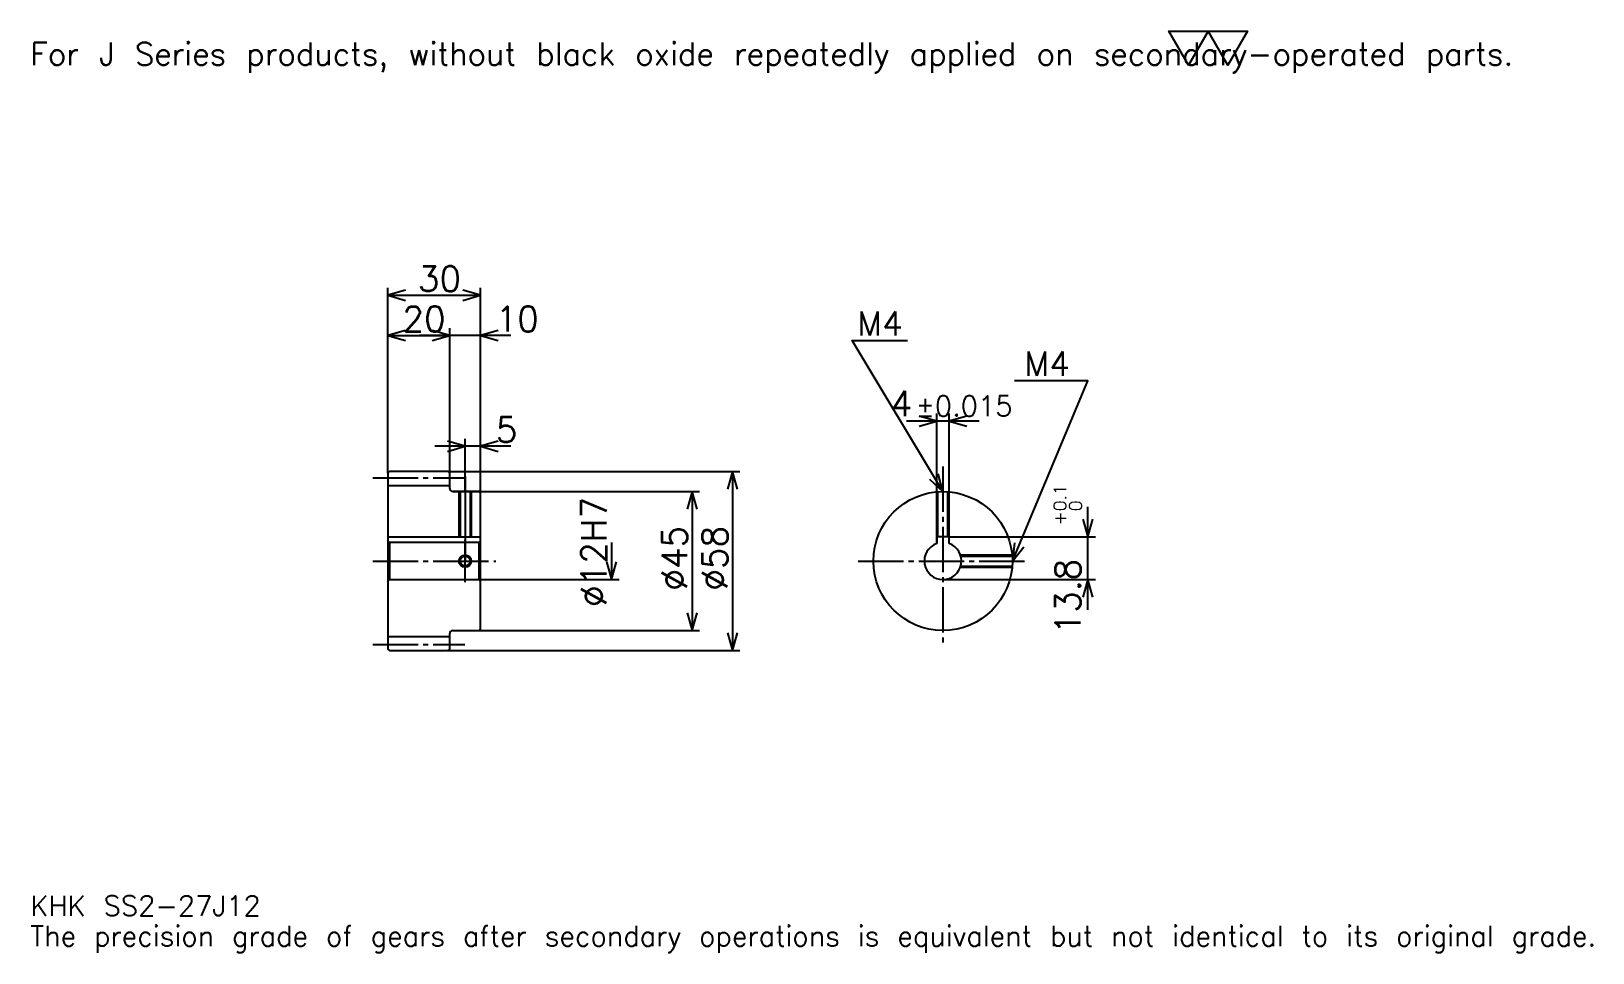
# Model space of a CAD drawing. Extents: x 17 to 522, y 6 to 304.
import ezdxf

# ---------------------------------------------------------------- set-up
doc = ezdxf.new("R2010")
doc.units = 0
doc.linetypes.add('DASHDOT', pattern=[19.565218, 14.673913, -1.630435, 1.630435, -1.630435])
doc.layers.get('0').update_dxf_attribs({"linetype": 'CONTINUOUS'})
doc.layers.add('DASHDOT', color=6, linetype='DASHDOT')
doc.styles.add('KANJI', font='TXT', dxfattribs={"bigfont": 'BIGFONT'})

msp = doc.modelspace()

# ---------------------------------------------------------------- linework, layer by layer
at = {"color": 5}
for p, q in [((132.065216, 161.880432), (132.065216, 221.391296)), ((132.065216, 218.945648), (162.065216, 218.945648)), ((162.065216, 161.880432), (162.065216, 221.391296)), ((152.065216, 161.880432), (152.065216, 208.347839)), ((132.065216, 205.902176), (152.065216, 205.902176)), ((171.847824, 205.902176), (142.282608, 205.902176)), ((323.521729, 178.206512), (299.956543, 178.206512)), ((309.739136, 140.680435), (309.739136, 180.652176)), ((313.739136, 140.680435), (313.739136, 180.652176)), ((157.065216, 161.880432), (157.065216, 172.478256)), ((171.847824, 170.032608), (147.282608, 170.032608)), ((132.065216, 161.380432), (132.065216, 161.880432)), ((151.565216, 161.880432), (162.065216, 161.880432)), ((152.065216, 161.380432), (152.065216, 161.880432)), ((157.065216, 155.380432), (157.065216, 161.880432)), ((157.065216, 155.380432), (157.065216, 161.880432)), ((162.065216, 161.880432), (246.032608, 161.880432)), ((162.065216, 154.880432), (162.065216, 161.880432)), ((243.586945, 161.880432), (243.586945, 103.880432)), ((153.065216, 155.380432), (162.065216, 155.380432)), ((162.065216, 155.380432), (232.989136, 155.380432)), ((230.543488, 155.380432), (230.543488, 110.380432)), ((358.695679, 117.097824), (358.695679, 150.463043)), ((204.456512, 138.880432), (204.456512, 126.880432)), ((313.739136, 140.680435), (361.141296, 140.680435)), ((162.065216, 126.880432), (206.902176, 126.880432)), ((311.739136, 126.880432), (361.141296, 126.880432)), ((153.065216, 110.380432), (162.065216, 110.380432)), ((162.065216, 110.380432), (232.989136, 110.380432)), ((151.565216, 103.880432), (162.065216, 103.880432)), ((162.065216, 103.880432), (246.032608, 103.880432))]:
    msp.add_line(p, q, dxfattribs=at)
at = {"color": 4}
for p, q in [((132.065216, 157.380432), (152.065216, 157.380432)), ((132.065216, 140.680435), (162.065216, 140.680435)), ((132.565216, 138.880432), (132.565216, 126.880432)), ((161.565216, 138.880432), (162.065216, 139.380432)), ((161.565216, 126.880432), (162.065216, 126.380432)), ((132.065216, 108.380432), (152.065216, 108.380432))]:
    msp.add_line(p, q, dxfattribs=at)
at = {"color": 7}
msp.add_lwpolyline([(391.304352, 293.478271), (384.945648, 304.5), (410.380432, 304.5), (404.021729, 293.478271), (397.663055, 304.5), (391.304352, 293.478271)], dxfattribs=at)
at = {"color": 5}
for points in [[(137.771744, 220.57608), (132.065216, 218.945648), (137.771744, 217.315216)], [(156.358688, 217.315216), (162.065216, 218.945648), (156.358688, 220.57608)], [(137.771744, 207.532608), (132.065216, 205.902176), (137.771744, 204.271744)], [(146.358688, 204.271744), (152.065216, 205.902176), (146.358688, 207.532608)], [(146.358688, 204.271744), (152.065216, 205.902176), (146.358688, 207.532608)], [(167.771729, 207.532608), (162.065216, 205.902176), (167.771729, 204.271744)], [(311.739136, 155.380432), (282.391296, 204.293472), (300.32608, 204.293472)], [(334.239136, 132.880432), (358.695648, 191.25), (334.891296, 191.25)], [(304.032593, 176.57608), (309.739136, 178.206512), (304.032593, 179.83696)], [(319.445679, 179.83696), (313.739136, 178.206512), (319.445679, 176.57608)], [(151.358688, 168.402176), (157.065216, 170.032608), (151.358688, 171.66304)], [(167.771729, 171.66304), (162.065216, 170.032608), (167.771729, 168.402176)], [(245.217377, 156.173904), (243.586945, 161.880432), (241.956512, 156.173904)], [(307.40506, 159.434875), (311.739136, 155.380432), (310.201233, 161.112579)], [(232.17392, 149.673904), (230.543488, 155.380432), (228.913055, 149.673904)], [(357.065247, 146.386948), (358.695679, 140.680435), (360.326111, 146.386948)], [(334.940613, 138.773697), (334.239136, 132.880432), (337.948151, 137.513565)], [(202.82608, 132.58696), (204.456512, 126.880432), (206.086945, 132.58696)], [(360.326111, 121.173912), (358.695679, 126.880432), (357.065247, 121.173912)], [(228.913055, 116.086952), (230.543488, 110.380432), (232.17392, 116.086952)], [(241.956512, 109.586952), (243.586945, 103.880432), (245.217377, 109.586952)]]:
    msp.add_lwpolyline(points, dxfattribs=at)
at = {"color": 4}
for points in [[(152.065216, 156.380432), (152.065216, 161.380432), (151.565216, 161.880432), (132.565216, 161.880432), (132.065216, 161.380432), (132.065216, 126.380432)], [(153.065216, 110.380432), (161.565216, 110.380432), (162.065216, 110.880432), (162.065216, 154.880432), (161.565216, 155.380432), (153.065216, 155.380432)], [(155.065216, 155.380432), (155.065216, 140.680435)], [(155.445221, 155.380432), (155.445221, 140.680435)], [(158.685211, 155.380432), (158.685211, 140.680435)], [(159.065216, 155.380432), (159.065216, 140.680435)], [(309.739136, 138.537292), (309.739136, 155.291367)], [(310.119141, 140.680435), (310.119141, 155.322037)], [(313.359131, 140.680435), (313.359131, 155.322037)], [(313.739136, 138.537292), (313.739136, 155.291367)], [(132.065216, 126.380432), (132.565216, 126.880432), (161.565216, 126.880432), (161.565216, 138.880432), (132.565216, 138.880432), (132.065216, 139.380432)], [(313.739136, 138.537292), (313.739136, 140.680435), (309.739136, 140.680435), (309.739136, 138.537292)], [(317.395996, 134.880432), (334.150085, 134.880432)], [(317.516296, 134.500427), (334.180725, 134.500427)], [(317.395996, 130.880432), (334.150085, 130.880432)], [(317.516296, 131.260437), (334.180725, 131.260437)], [(132.065216, 126.380432), (132.065216, 104.380432), (132.565216, 103.880432), (151.565216, 103.880432), (152.065216, 104.380432), (152.065216, 109.380432)]]:
    msp.add_lwpolyline(points, dxfattribs=at)
for centre, radius in [((311.739136, 132.880432), 22.5), ((157.065216, 132.880432), 1.62)]:
    msp.add_circle(centre, radius, dxfattribs=at)
at = {"color": 7}
msp.add_circle((157.065216, 132.880432), 2, dxfattribs=at)
at = {"color": 4}
for centre, radius, start, end in [((153.065216, 156.380432), 1, 180, 270), ((311.739136, 132.880432), 6, 109.47122094, 70.52877906), ((153.065216, 109.380432), 1, 90, 180)]:
    msp.add_arc(centre, radius, start, end, dxfattribs=at)
at = {"layer": 'DASHDOT', "color": 7}
for p, q in [((311.739136, 163.532608), (311.739136, 105.489128)), ((127.173912, 159.880432), (156.956512, 159.880432)), ((157.065216, 155.380432), (157.065216, 132.880432)), ((127.173912, 132.880432), (166.956512, 132.880432)), ((284.347839, 132.880432), (339.130432, 132.880432)), ((127.173912, 105.880432), (156.956512, 105.880432))]:
    msp.add_line(p, q, dxfattribs=at)
for points in [[(157.065216, 160.271729), (157.065216, 135.789124)], [(157.065216, 125.989128), (157.065216, 139.771744)], [(150.17392, 132.880432), (163.956512, 132.880432)]]:
    msp.add_lwpolyline(points, dxfattribs=at)

# ---------------------------------------------------------------- texts
at = {"color": 7, "style": 'KANJI'}
for s, height, p in [('For J Series products, without black oxide repeatedly applied on secondary-operated parts.', 7.336957, (16.304348, 293.478271)), ('30', 8.152174, (141.766296, 220.25)), ('20', 8.152174, (136.766296, 207.206512)), ('10', 8.152174, (166.956512, 207.206512)), ('M4', 7.826087, (284.021729, 205.92392)), ('M4', 7.826087, (338.152161, 192.880432)), ('4', 8.152174, (294.911438, 179.83696)), ('%%p0.015', 6.521739, (302.981079, 179.83696)), ('5', 8.152174, (166.956512, 171.33696)), ('KHK SS2-27J12', 6.521739, (16.304348, 17.934782)), ('The precision grade of gears after secondary operations is equivalent but not identical to its original grade.', 6.521739, (16.304348, 8.152174))]:
    msp.add_text(s, height=height, dxfattribs=at).set_placement(p)
for s, height, p in [('%%c12H7', 8.152174, (202.82608, 118.002716)), ('0.1', 4.076087, (351.684814, 149.006714)), ('0', 4.076087, (356.739136, 149.006714)), ('+', 4.076087, (351.684814, 144.441498)), ('%%c45', 8.152174, (228.913055, 123.301628)), ('%%c58', 8.152174, (241.956512, 123.301628)), ('13.8', 8.152174, (356.25, 109.155663))]:
    msp.add_text(s, height=height, rotation=90, dxfattribs=at).set_placement(p)

doc.saveas('drawing.dxf')
